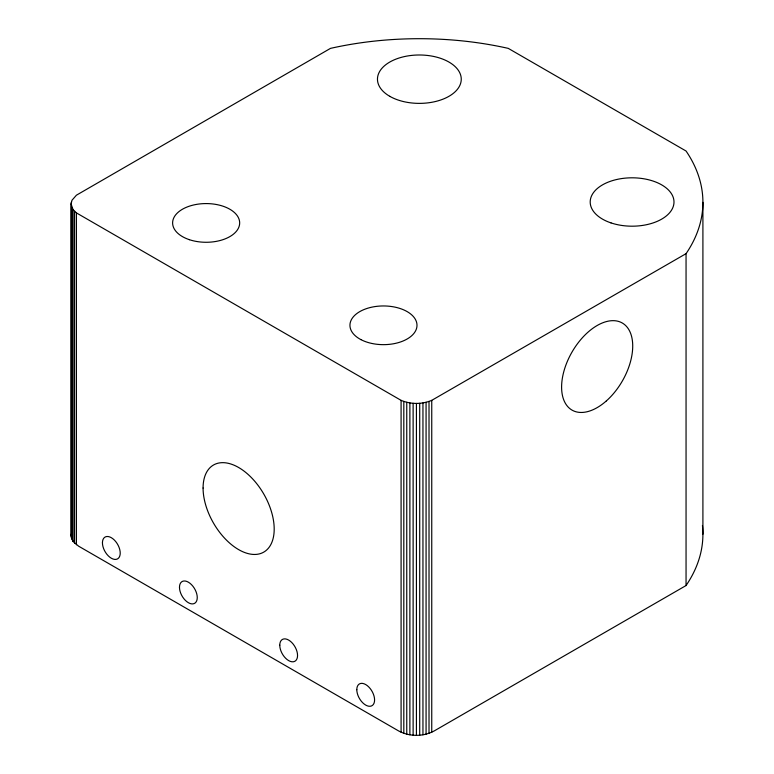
<?xml version="1.0" encoding="UTF-8"?>
<svg xmlns="http://www.w3.org/2000/svg" width="774" height="774" viewBox="0 0 774 774"><rect width="100%" height="100%" fill="white"/><g stroke="black" fill="none" stroke-linecap="round" stroke-linejoin="round"><path stroke-width="1.16" d="M71.092 204.046L71.972 200.273L76.413 195.203L330.488 48.375A244.091 140.926 0 0 1 508.266 48.375L686.054 151.017A242.784 140.171 0 0 1 686.054 253.659L686.054 585.541L434.195 730.946C423.388 736.8 409.446 736.8 398.639 730.946L78.629 546.192L73.056 541.5L71.092 535.927L71.092 204.046L73.056 209.628L76.413 212.898L401.087 400.352C410.733 404.454 422.101 404.454 431.747 400.352L686.054 253.659M71.092 535.927L71.314 534.021M702.908 202.343L702.908 534.215M431.747 400.352L431.747 732.223M429.019 401.425L429.019 733.307M426.077 402.287L426.077 734.168M422.952 402.915L422.952 734.797M419.711 403.293L419.711 735.174M416.422 403.418L416.422 735.3M413.123 403.293L413.123 735.174M409.881 402.915L409.881 734.797M406.756 402.287L406.756 734.168M403.815 401.425L403.815 733.307M401.087 400.352L401.087 732.223M76.413 212.898L76.413 544.78M74.546 211.331L74.546 543.203M73.056 209.628L73.056 541.5M71.972 207.819L71.972 539.701M71.314 202.149L71.314 537.833M702.434 525.469A242.784 140.171 0 0 1 686.054 585.541M389.738 96.295A41.902 24.197 0 0 0 459.833 85.44A41.902 24.197 0 0 0 408.508 55.815A41.902 24.197 0 0 0 389.738 96.295M610.996 222.902A41.902 24.197 0 0 0 673.99 202.101A41.902 24.197 0 0 0 611.286 181A41.902 24.197 0 0 0 610.996 222.902M189.388 239.688A33.524 19.35 0 0 0 239.669 222.931A33.524 19.35 0 0 0 189.388 206.165A33.524 19.35 0 0 0 189.388 239.688M360.936 339.631A33.524 19.35 0 0 0 416.228 329.414A33.524 19.35 0 0 0 373.262 306.872A33.524 19.35 0 0 0 360.936 339.631M606.361 400.913A50.281 29.035 -60 0 0 622.306 323.019A50.281 29.035 -60 0 0 562.814 375.767A50.281 29.035 -60 0 0 606.361 400.913M102.439 542.826A12.568 7.256 60 0 0 115.771 559.418A12.568 7.256 60 0 0 115.771 541.636A12.568 7.256 60 0 0 102.439 542.826M179.481 587.311A12.568 7.256 60 0 0 192.813 603.894A12.568 7.256 60 0 0 192.813 586.121A12.568 7.256 60 0 0 179.481 587.311M356.804 689.682A12.568 7.256 60 0 0 370.136 706.275A12.568 7.256 60 0 0 370.136 688.492A12.568 7.256 60 0 0 356.804 689.682M279.772 645.206A12.568 7.256 60 0 0 293.104 661.799A12.568 7.256 60 0 0 293.104 644.016A12.568 7.256 60 0 0 279.772 645.206M203.078 488.026A50.281 29.035 60 0 0 256.417 554.378A50.281 29.035 60 0 0 256.417 483.266A50.281 29.035 60 0 0 203.078 488.026"/></g></svg>
